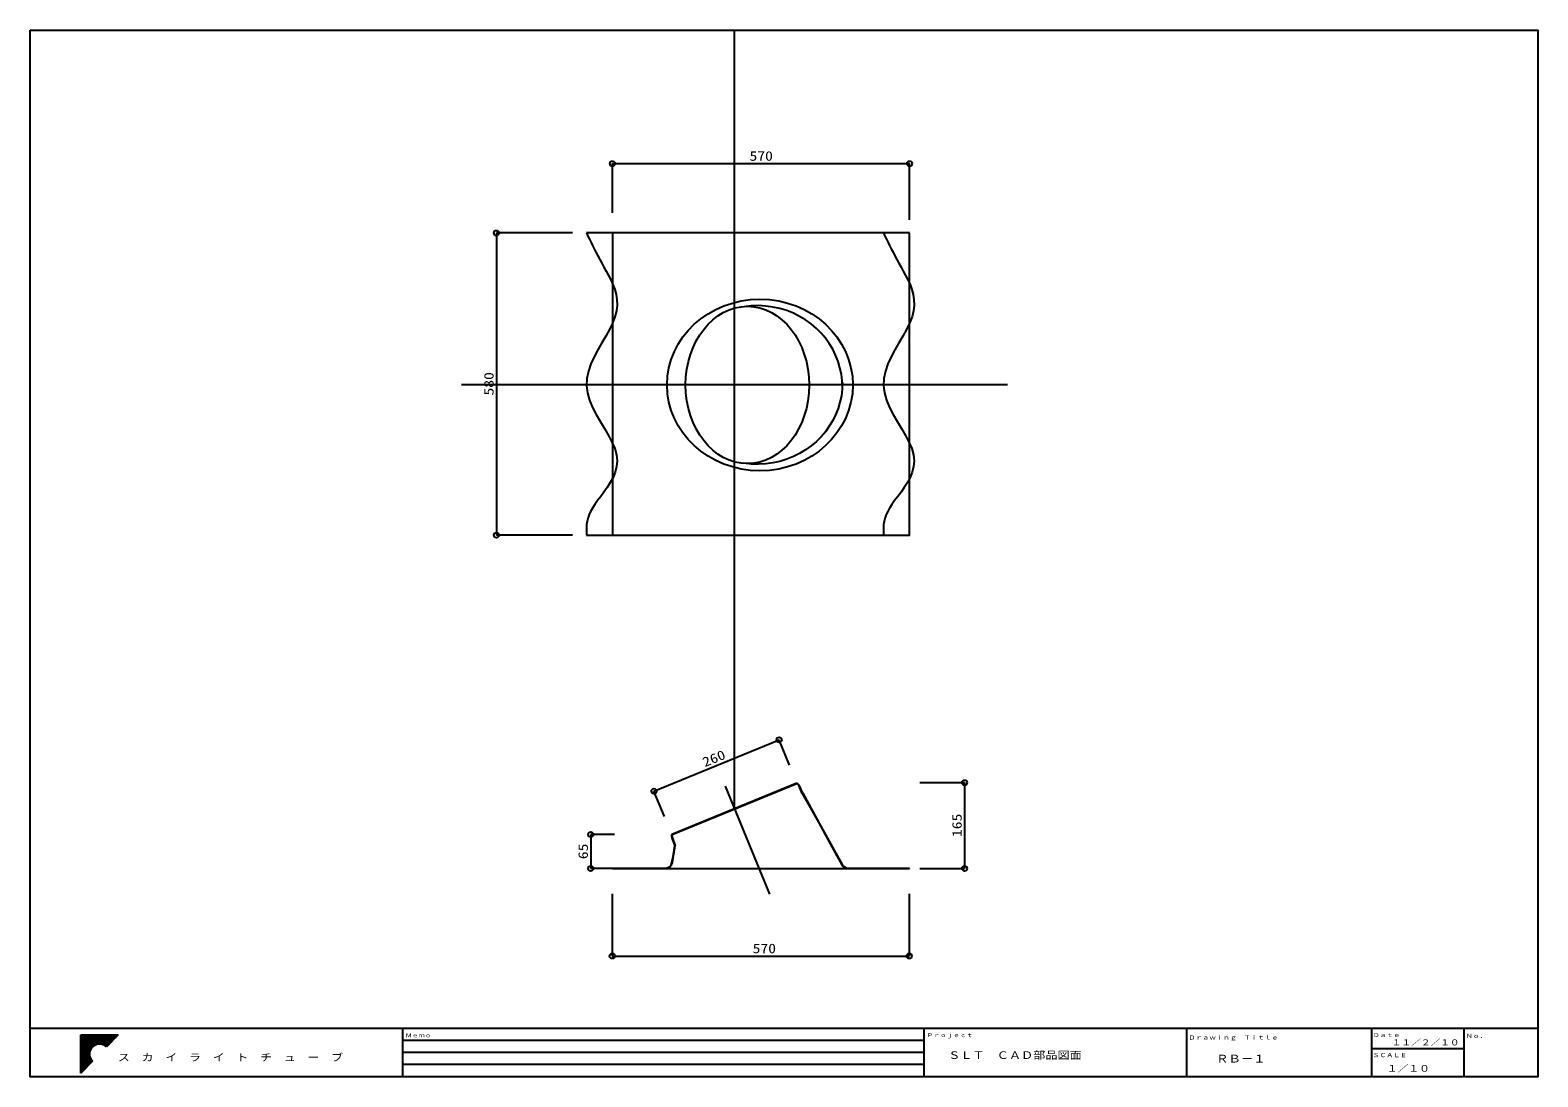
# Model space of a CAD drawing. Units: millimetres at full size. Extents: x -1447 to 1447, y -1005 to 1005.
import ezdxf
from ezdxf.enums import TextEntityAlignment as Align

# ---------------------------------------------------------------- set-up
doc = ezdxf.new("R2010")
doc.units = ezdxf.units.MM
doc.header["$LTSCALE"] = 7.6
for name, color, linetype in [('0-1___', 134, 'Continuous'), ('0-3__0-2_用紙フォ__マット_1_1_', 134, 'Continuous'), ('F-F', 4, 'Continuous')]:
    doc.layers.add(name, color=color, linetype=linetype)
doc.styles.add('ＭＳ ゴシック', font='')
doc.styles.get('ＭＳ ゴシック').set_extended_font_data('MS Gothic')

msp = doc.modelspace()

# ---------------------------------------------------------------- linework, layer by layer
at = {"layer": '0-1___', "color": 3}
for p, q in [((-1396.925, -911.252), (1446.625, -911.252)), ((-732.365, -911.252), (-732.365, -1003.282)), ((268.025, -911.252), (268.025, -1003.282)), ((772.125, -911.252), (772.125, -1003.282)), ((1304.625, -911.252), (1304.625, -1003.282))]:
    msp.add_line(p, q, dxfattribs=at)
at = {"layer": '0-1___'}
for p, q in [((1127.125, -911.252), (1127.125, -1003.282)), ((1127.125, -950.167), (1304.625, -950.167))]:
    msp.add_line(p, q, dxfattribs=at)
at = {"layer": '0-1___', "color": 6}
for p, q in [((-732.266, -934.259), (268.025, -934.259)), ((-732.266, -980.274), (268.025, -980.274)), ((-731.383, -957.267), (268.025, -957.267))]:
    msp.add_line(p, q, dxfattribs=at)
at = {"layer": '0-1___', "color": 3}
msp.add_lwpolyline([(-1446.625, 1004.65), (1446.625, 1004.65), (1446.625, -1004.65), (-1446.625, -1004.65)], close=True, dxfattribs=at)
msp.add_lwpolyline([(-1446.625, -911.252), (1446.625, -911.252), (1446.625, -1003.282)], dxfattribs=at)
at = {"layer": '0-3__0-2_用紙フォ__マット_1_1_'}
for p, q in [((-1349.584, -924.024), (-1277.687, -924.024)), ((-1349.584, -997.606), (-1349.584, -924.024)), ((-1349.584, -925.444), (-1279.074, -925.444)), ((-1277.687, -924.024), (-1300.241, -947.107)), ((-1349.584, -926.864), (-1280.462, -926.864)), ((-1349.584, -928.284), (-1281.849, -928.284)), ((-1349.584, -929.704), (-1283.237, -929.704)), ((-1349.584, -931.124), (-1284.624, -931.124)), ((-1349.584, -932.544), (-1286.012, -932.544)), ((-1349.584, -933.964), (-1287.399, -933.964)), ((-1349.584, -935.384), (-1288.787, -935.384)), ((-1349.584, -936.804), (-1290.174, -936.804)), ((-1349.584, -938.224), (-1291.562, -938.224)), ((-1349.584, -939.644), (-1292.949, -939.644)), ((-1349.584, -941.064), (-1294.337, -941.064)), ((-1349.584, -942.484), (-1319.23, -942.484)), ((-1349.584, -943.904), (-1322.654, -943.904)), ((-1349.584, -945.324), (-1324.92, -945.324)), ((-1349.584, -946.744), (-1326.648, -946.744)), ((-1349.584, -948.164), (-1328.032, -948.164)), ((-1349.584, -949.584), (-1329.165, -949.584)), ((-1349.584, -951.004), (-1330.099, -951.004)), ((-1349.584, -952.424), (-1330.866, -952.424)), ((-1349.584, -953.844), (-1331.488, -953.844)), ((-1308.041, -942.484), (-1295.724, -942.484)), ((-1304.616, -943.904), (-1297.111, -943.904)), ((-1302.35, -945.324), (-1298.499, -945.324)), ((-1349.584, -955.264), (-1331.979, -955.264)), ((-1349.584, -956.684), (-1332.35, -956.684)), ((-1349.584, -958.104), (-1332.608, -958.104)), ((-1349.584, -959.524), (-1332.757, -959.524)), ((-1349.584, -960.944), (-1332.8, -960.944)), ((-1349.584, -962.364), (-1332.738, -962.364)), ((-1349.584, -963.784), (-1332.569, -963.784)), ((-1349.584, -965.204), (-1332.291, -965.204)), ((-1349.584, -966.624), (-1331.899, -966.624)), ((-1349.584, -968.044), (-1331.385, -968.044)), ((-1349.584, -969.464), (-1330.738, -969.464)), ((-1349.584, -970.884), (-1329.943, -970.884)), ((-1349.584, -972.304), (-1328.975, -972.304)), ((-1349.584, -973.724), (-1327.801, -973.724)), ((-1327.027, -974.521), (-1349.584, -997.606)), ((-1349.584, -975.144), (-1327.636, -975.144)), ((-1349.584, -976.564), (-1329.024, -976.564)), ((-1349.584, -977.984), (-1330.411, -977.984)), ((-1349.584, -979.404), (-1331.798, -979.404)), ((-1349.584, -980.824), (-1333.186, -980.824)), ((-1349.584, -982.244), (-1334.573, -982.244)), ((-1349.584, -983.664), (-1335.961, -983.664)), ((-1349.584, -985.084), (-1337.348, -985.084)), ((-1349.584, -986.504), (-1338.736, -986.504)), ((-1349.584, -987.924), (-1340.123, -987.924)), ((-1349.584, -989.344), (-1341.511, -989.344)), ((-1349.584, -990.764), (-1342.898, -990.764)), ((-1349.584, -992.184), (-1344.286, -992.184)), ((-1349.584, -993.604), (-1345.673, -993.604)), ((-1349.584, -995.024), (-1347.061, -995.024)), ((-1349.584, -996.444), (-1348.448, -996.444))]:
    msp.add_line(p, q, dxfattribs=at)
for start, end in [(45.66363, 224.51236), (224.51236, 225.66363)]:
    msp.add_arc((-1313.635, -960.815), 19.166, start, end, dxfattribs=at)
at = {"layer": 'F-F', "color": 7}
for p, q in [((-95.206, -490.165), (-95.206, 1004.65)), ((428.69, 323.519), (-619.101, 323.519)), ((-112.958, -446.947), (-27.873, -654.091))]:
    msp.add_line(p, q, dxfattribs=at)
at = {"layer": 'F-F'}
for p, q in [((-329.128, 653.667), (-329.128, 748.398)), ((-329.128, 748.398), (240.872, 748.398)), ((240.872, 640.27), (240.872, 748.398)), ((-406, 615.328), (-551.74, 615.328)), ((-551.74, 615.328), (-551.74, 35.328)), ((-406, 35.328), (-551.74, 35.328)), ((-249.477, -456.267), (-9.305, -357.613)), ((10.774, -406.494), (-9.305, -357.613)), ((-229.399, -505.148), (-249.477, -456.267)), ((24.881, -440.838), (-215.292, -539.493)), ((-214.597, -539.648), (24.499, -441.439)), ((260.551, -439.838), (346.549, -439.838)), ((346.549, -439.838), (346.549, -604.606)), ((-325.022, -539.493), (-370.851, -539.493)), ((-370.851, -539.493), (-370.851, -604.606)), ((-325.022, -604.606), (-370.851, -604.606)), ((-227.468, -604.606), (122.986, -604.606)), ((260.551, -604.606), (346.549, -604.606)), ((-329.628, -653.293), (-329.628, -772.748)), ((240.372, -653.293), (240.372, -772.748)), ((-329.628, -772.748), (240.372, -772.748))]:
    msp.add_line(p, q, dxfattribs=at)
at = {"layer": 'F-F', "color": 134}
for p, q in [((240.872, 615.328), (-379.128, 615.328)), ((-329.128, 615.328), (-329.128, 35.328)), ((24.881, -440.838), (24.499, -441.439)), ((35.147, -460.569), (29.046, -446.539)), ((35.854, -460.22), (29.774, -446.237)), ((-214.597, -539.648), (-215.292, -539.493)), ((-214.934, -546.77), (-209.346, -560.957)), ((-214.207, -546.469), (-208.532, -560.873)), ((-329.128, -603.818), (-329.128, -604.606)), ((-329.128, -603.818), (-227.468, -603.818)), ((-329.128, -604.606), (-227.47, -604.606)), ((-227.47, -603.818), (-227.468, -603.818)), ((123.009, -603.818), (240.872, -603.818)), ((123.009, -604.606), (240.872, -604.606)), ((240.872, -604.606), (240.872, -603.818))]:
    msp.add_line(p, q, dxfattribs=at)
for points in [[(-379.128, 615.328), (-376.239, 609.333), (-373.32, 603.305), (-370.344, 597.21), (-367.282, 591.015), (-364.104, 584.685), (-360.782, 578.189), (-357.287, 571.492), (-353.59, 564.561), (-349.662, 557.362), (-345.474, 549.863), (-341.04, 542.032), (-336.536, 533.854), (-332.182, 525.315), (-328.197, 516.401), (-324.801, 507.101), (-322.213, 497.4), (-320.651, 487.285), (-320.336, 476.743), (-321.486, 465.761), (-324.32, 454.325), (-328.944, 442.433), (-335.005, 430.121), (-342.035, 417.435), (-349.567, 404.423), (-357.133, 391.131), (-364.267, 377.605), (-370.5, 363.893), (-375.367, 350.041), (-378.398, 336.095), (-379.128, 322.103), (-377.253, 308.111), (-373.129, 294.162), (-367.274, 280.303), (-360.209, 266.577), (-352.454, 253.028), (-344.527, 239.702), (-336.949, 226.642), (-330.239, 213.893), (-324.918, 201.499)], [(-379.092, 35.328), (240.872, 35.328), (240.872, 615.328)], [(190.872, 615.328), (193.761, 609.333), (196.68, 603.305), (199.656, 597.21), (202.718, 591.015), (205.896, 584.685), (209.218, 578.189), (212.713, 571.492), (216.41, 564.561), (220.338, 557.362), (224.526, 549.863), (228.96, 542.032), (233.464, 533.854), (237.818, 525.315), (241.803, 516.401), (245.199, 507.101), (247.787, 497.4), (249.349, 487.285), (249.664, 476.743), (248.514, 465.761), (245.68, 454.325), (241.056, 442.433), (234.995, 430.121), (227.965, 417.435), (220.433, 404.423), (212.867, 391.131), (205.733, 377.605), (199.5, 363.893), (194.633, 350.041), (191.602, 336.095), (190.872, 322.103), (192.747, 308.111), (196.871, 294.162), (202.726, 280.303), (209.791, 266.577), (217.546, 253.028), (225.473, 239.702), (233.051, 226.642), (239.761, 213.893), (245.082, 201.499)], [(112.041, 318.715), (111.573, 331.469), (110.024, 344.137), (107.413, 356.553), (103.754, 368.748), (99.098, 380.6), (93.494, 391.983), (86.92, 402.914), (79.448, 413.304), (71.161, 423.059), (62.147, 432.087), (52.093, 440.624), (41.34, 448.34), (30.004, 455.171), (18.197, 461.054), (5.443, 466.151), (-7.73, 470.199), (-21.187, 473.168), (-34.796, 475.029), (-48.934, 475.77), (-63.135, 475.327), (-76.771, 473.762)], [(112.041, 328.322), (111.573, 315.568), (110.024, 302.9), (107.413, 290.484), (103.754, 278.289), (99.098, 266.438), (93.494, 255.054), (86.92, 244.123), (79.448, 233.733), (71.161, 223.978), (62.147, 214.95), (52.093, 206.413), (41.34, 198.697), (30.004, 191.866), (18.197, 185.983), (5.443, 180.886), (-7.73, 176.838), (-21.187, 173.869), (-34.796, 172.008), (-48.934, 171.267), (-63.135, 171.71), (-76.771, 173.275)], [(-324.918, 201.499), (-321.503, 189.505), (-320.372, 177.947), (-321.327, 166.837), (-324.026, 156.174), (-328.127, 145.963), (-333.289, 136.205), (-339.171, 126.902), (-345.431, 118.057), (-351.728, 109.671), (-357.719, 101.748), (-363.064, 94.289), (-367.494, 87.297), (-371.035, 80.771), (-373.787, 74.712), (-375.847, 69.119), (-377.315, 63.993), (-378.29, 59.334), (-378.871, 55.142), (-379.158, 51.416), (-379.248, 48.157), (-379.241, 45.364), (-379.22, 43.03), (-379.201, 41.117), (-379.184, 39.577), (-379.168, 38.363), (-379.154, 37.429), (-379.14, 36.729), (-379.127, 36.215), (-379.115, 35.842), (-379.104, 35.562), (-379.092, 35.328)], [(245.082, 201.499), (248.497, 189.505), (249.628, 177.947), (248.673, 166.837), (245.974, 156.174), (241.873, 145.963), (236.711, 136.205), (230.829, 126.902), (224.569, 118.057), (218.272, 109.671), (212.281, 101.748), (206.936, 94.289), (202.506, 87.297), (198.965, 80.771), (196.213, 74.712), (194.153, 69.119), (192.685, 63.993), (191.71, 59.334), (191.129, 55.142), (190.842, 51.416), (190.752, 48.157), (190.759, 45.364), (190.78, 43.03), (190.799, 41.117), (190.816, 39.577), (190.832, 38.363), (190.846, 37.429), (190.86, 36.729), (190.873, 36.215), (190.885, 35.842), (190.896, 35.562), (190.908, 35.328)], [(35.147, -460.569), (65.898, -516.015), (88.787, -557.265), (111.212, -597.663)], [(35.854, -460.22), (67.751, -517.73), (90.052, -557.92), (111.901, -597.28)], [(-214.952, -593.294), (-212.907, -581.537), (-209.346, -560.957)], [(-214.176, -593.429), (-212.091, -581.441), (-208.532, -560.873)], [(-213.93, -593.421), (-214.174, -593.428), (-214.176, -593.429)]]:
    msp.add_lwpolyline(points, dxfattribs=at)
at = {"layer": 'F-F'}
for centre in [(-329.128, 748.398), (240.872, 748.398), (-551.74, 615.328), (-551.74, 35.328), (-9.305, -357.613), (-249.477, -456.267), (346.549, -439.838), (-370.851, -539.493), (-370.851, -604.606), (346.549, -604.606), (-329.628, -772.748), (240.372, -772.748)]:
    msp.add_circle(centre, 5, dxfattribs=at)
at = {"layer": 'F-F', "color": 134}
for centre, radius, start, end in [((19.027, -450.895), 10.925, 23.5, 59.9424), ((19.348, -450.771), 11.369, 23.5, 60.87952), ((-204.356, -542.603), 11.369, 164.12048, 201.5), ((-204.042, -542.465), 10.925, 165.0576, 201.5), ((-227.468, -591.113), 13.492, 269.99034, 350.10666), ((-227.468, -591.114), 12.704, 269.99971, 350.11788), ((-227.468, -591.113), 13.492, 270.00017, 350.11751), ((123.009, -591.114), 13.492, 209.03901, 270.00014), ((123.009, -591.113), 12.704, 209.03927, 270.00005)]:
    msp.add_arc(centre, radius, start, end, dxfattribs=at)
for centre, major_axis, ratio in [((-46.142, 323.519), (-178.219, 0), 0.924402), ((-70.278, 323.519), (0, -151.026), 0.784953)]:
    msp.add_ellipse(centre, major_axis=major_axis, ratio=ratio, dxfattribs=at)

# ---------------------------------------------------------------- texts
at = {"layer": '0-1___', "style": 'ＭＳ ゴシック', "width": 1.2}
for s, height, p in [('Ｍｅｍｏ', 7.372, (-726.339, -931.011)), ('Ｐｒｏｊｅｃｔ', 7.53, (274.051, -930.648)), ('Ｄｒａｗｉｎｇ\u3000Ｔｉｔｌｅ', 7.89, (776.187, -935.513)), ('Ｄａｔｅ', 7.89, (1129.59, -930.648)), ('Ｎｏ．', 7.89, (1308.53, -932.439)), ('ＳＬＴ\u3000ＣＡＤ部品図面', 14.23, (315.18, -974.482)), ('１１／２／１０', 11.36, (1166.191, -947.761)), ('ＲＢ－１', 14.52, (829.193, -981.455)), ('ＳＣＡＬＥ', 7.89, (1129.383, -969.238)), ('１／１０', 12.62, (1156.798, -998.644))]:
    msp.add_text(s, height=height, dxfattribs=at).set_placement(p, align=Align.BOTTOM_LEFT)
at = {"layer": '0-1___', "color": 6, "style": 'ＭＳ ゴシック', "width": 1.2}
msp.add_text('ス\u3000カ\u3000イ\u3000ラ\u3000イ\u3000ト\u3000チ\u3000ュ\u3000ー\u3000ブ', height=13.89, dxfattribs=at).set_placement((-1278.089, -978.487), align=Align.BOTTOM_LEFT)
at = {"layer": 'F-F', "style": 'ＭＳ ゴシック', "width": 1.2}
for p in [(-66.187, 748.398), (-60.187, -772.748)]:
    msp.add_text('570', height=18.33, dxfattribs=at).set_placement(p, align=Align.BOTTOM_LEFT)
for s, rotation, p in [('580', 90, (-551.74, 303.269)), ('260', 22.331, (-149.796, -415.321)), ('165', 90, (346.549, -544.281)), ('65', 90, (-370.851, -586.755))]:
    msp.add_text(s, height=18.33, rotation=rotation, dxfattribs=at).set_placement(p, align=Align.BOTTOM_LEFT)

doc.saveas('drawing.dxf')
